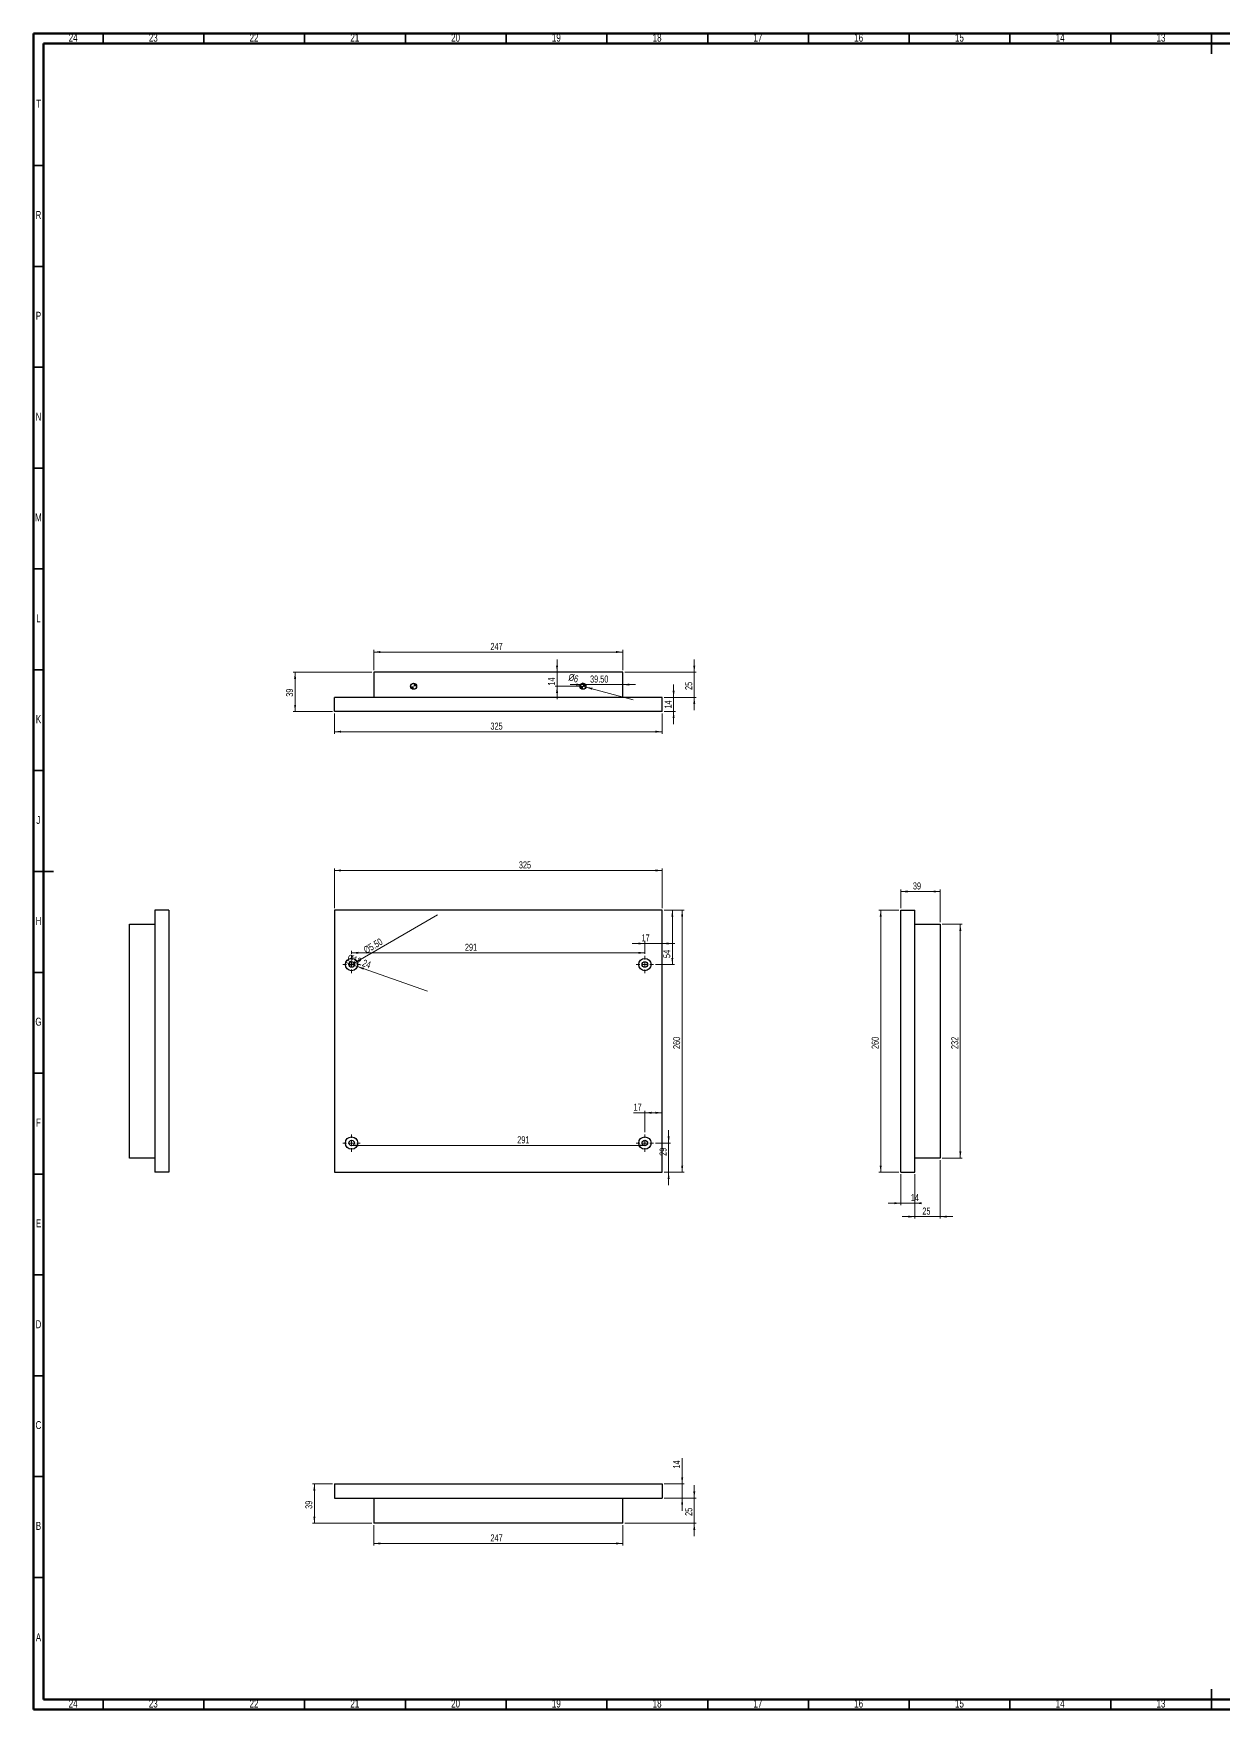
# Model space of a CAD drawing. Header units: millimetres. Extents: x 15 to 1184, y 5 to 836.
# Drawn here: x 15 to 605, y 5 to 836 of the extents above; entities that cross this region are included whole.
import ezdxf

# ---------------------------------------------------------------- set-up
doc = ezdxf.new("R2010")
doc.units = ezdxf.units.MM
doc.styles.add('SLDTEXTSTYLE0', font='TXT', dxfattribs={"width": 0.75})
doc.dimstyles.new('SLDDIMSTYLE0', dxfattribs={"dimtxt": 3.5, "dimasz": 3.302, "dimexe": 0, "dimexo": 0.0625, "dimgap": 0.875, "dimtad": 1, "dimlfac": 2, "dimrnd": 1e-09, "dimzin": 12, "dimdsep": 46, "dimtxsty": 'SLDTEXTSTYLE0', "dimsah": 1, "dimcen": 0.09, "dimadec": 0, "dimazin": 3, "dimtfac": 1, "dimtofl": 0, "dimtmove": 0, "dimatfit": 3, "dimfxl": 0, "dimfrac": 2, "dimtolj": 1, "dimtzin": 12, "dimarcsym": 0})
doc.dimstyles.new('SLDDIMSTYLE1', dxfattribs={"dimtxt": 3.5, "dimasz": 3.302, "dimexe": 0, "dimexo": 0.0625, "dimgap": 0.875, "dimtad": 1, "dimlfac": 2, "dimrnd": 1e-09, "dimzin": 12, "dimdsep": 46, "dimtxsty": 'SLDTEXTSTYLE0', "dimsah": 1, "dimcen": 0.09, "dimadec": 0, "dimazin": 3, "dimtfac": 1, "dimtmove": 0, "dimatfit": 0, "dimfxl": 0, "dimfrac": 2, "dimtolj": 1, "dimtzin": 12, "dimarcsym": 0})
doc.dimstyles.new('SLDDIMSTYLE2', dxfattribs={"dimtxt": 3.5, "dimasz": 3.302, "dimexe": 0, "dimexo": 0.0625, "dimgap": 0.875, "dimtad": 1, "dimlfac": 2, "dimrnd": 1e-09, "dimzin": 12, "dimdsep": 46, "dimtxsty": 'SLDTEXTSTYLE0', "dimblk1": 'NONE', "dimsah": 1, "dimcen": 0, "dimadec": 0, "dimazin": 3, "dimtfac": 1, "dimtmove": 0, "dimatfit": 3, "dimldrblk": 'NONE', "dimfxl": 0, "dimfrac": 2, "dimtolj": 1, "dimtzin": 12, "dimarcsym": 0})
doc.dimstyles.new('SLDDIMSTYLE3', dxfattribs={"dimtxt": 3.5, "dimasz": 3.302, "dimexe": 0, "dimexo": 0.0625, "dimgap": 0.875, "dimtad": 1, "dimlfac": 2, "dimrnd": 1e-09, "dimzin": 4, "dimdsep": 46, "dimtxsty": 'SLDTEXTSTYLE0', "dimblk1": 'NONE', "dimsah": 1, "dimcen": 0, "dimadec": 0, "dimazin": 1, "dimtfac": 1, "dimtmove": 0, "dimatfit": 3, "dimldrblk": 'NONE', "dimfxl": 0, "dimfrac": 2, "dimtolj": 1, "dimtzin": 12, "dimarcsym": 0})
doc.dimstyles.new('SLDDIMSTYLE4', dxfattribs={"dimtxt": 3.5, "dimasz": 3.302, "dimexe": 0, "dimexo": 0.0625, "dimgap": 0.875, "dimtad": 1, "dimlfac": 2, "dimrnd": 1e-09, "dimzin": 4, "dimdsep": 46, "dimtxsty": 'SLDTEXTSTYLE0', "dimsah": 1, "dimcen": 0.09, "dimadec": 0, "dimazin": 1, "dimtfac": 1, "dimtmove": 0, "dimatfit": 0, "dimfxl": 0, "dimfrac": 2, "dimtolj": 1, "dimtzin": 12, "dimarcsym": 0})

# ---------------------------------------------------------------- blocks, each defined once
blk = doc.blocks.new('_D')
at = {"color": 7, "linetype": 'Continuous', "lineweight": 18}
for p, q in [((164.35, 402.37), (164.35, 422.01)), ((326.85, 421.01), (164.35, 421.01)), ((326.85, 402.37), (326.85, 422.01))]:
    blk.add_line(p, q, dxfattribs=at)
for points in [[(164.35, 421.01), (167.65, 420.5), (167.65, 421.52)], [(326.85, 421.01), (323.55, 421.52), (323.55, 420.5)]]:
    blk.add_solid(points, dxfattribs=at)
at = {"color": 7, "linetype": 'Continuous', "lineweight": 18, "insert": (255.83, 425.52), "char_height": 3.5, "attachment_point": 1, "style": 'SLDTEXTSTYLE0'}
blk.add_mtext('325', dxfattribs=at)
blk = doc.blocks.new('_D_1')
at = {"color": 7, "linetype": 'Continuous', "lineweight": 18}
for p, q in [((327.85, 401.37), (337.85, 401.37)), ((336.85, 271.37), (336.85, 401.37)), ((327.85, 271.37), (337.85, 271.37))]:
    blk.add_line(p, q, dxfattribs=at)
for points in [[(336.85, 401.37), (336.34, 398.07), (337.36, 398.07)], [(336.85, 271.37), (337.36, 274.67), (336.34, 274.67)]]:
    blk.add_solid(points, dxfattribs=at)
at = {"color": 7, "linetype": 'Continuous', "lineweight": 18, "insert": (332.34, 332.49), "char_height": 3.5, "attachment_point": 1, "rotation": 90, "style": 'SLDTEXTSTYLE0'}
blk.add_mtext('260', dxfattribs=at)
blk = doc.blocks.new('_D_2')
at = {"color": 7, "linetype": 'Continuous', "lineweight": 18}
for p, q in [((318.35, 384.8), (312, 384.8)), ((318.35, 379.68), (318.35, 385.8)), ((318.35, 384.8), (326.85, 384.8)), ((326.85, 384.8), (333.2, 384.8))]:
    blk.add_line(p, q, dxfattribs=at)
for points in [[(318.35, 384.8), (315.05, 385.3), (315.05, 384.29)], [(326.85, 384.8), (330.15, 384.29), (330.15, 385.3)]]:
    blk.add_solid(points, dxfattribs=at)
at = {"color": 7, "linetype": 'Continuous', "lineweight": 18, "insert": (316.67, 389.31), "char_height": 3.5, "attachment_point": 1, "style": 'SLDTEXTSTYLE0'}
blk.add_mtext('17', dxfattribs=at)
blk = doc.blocks.new('_D_3')
at = {"color": 7, "linetype": 'Continuous', "lineweight": 18}
for p, q in [((327.85, 401.37), (332.97, 401.37)), ((331.97, 374.37), (331.97, 401.37)), ((323.66, 374.37), (332.97, 374.37))]:
    blk.add_line(p, q, dxfattribs=at)
for points in [[(331.97, 401.37), (331.46, 398.07), (332.47, 398.07)], [(331.97, 374.37), (332.47, 377.67), (331.46, 377.67)]]:
    blk.add_solid(points, dxfattribs=at)
at = {"color": 7, "linetype": 'Continuous', "lineweight": 18, "insert": (327.45, 377.59), "char_height": 3.5, "attachment_point": 1, "rotation": 90, "style": 'SLDTEXTSTYLE0'}
blk.add_mtext('54', dxfattribs=at)
blk = doc.blocks.new('_D_4')
at = {"color": 7, "linetype": 'Continuous', "lineweight": 18}
for p, q in [((172.85, 379.68), (172.85, 381.17)), ((318.35, 380.17), (172.85, 380.17)), ((318.35, 379.68), (318.35, 381.17))]:
    blk.add_line(p, q, dxfattribs=at)
for points in [[(172.85, 380.17), (176.15, 379.67), (176.15, 380.68)], [(318.35, 380.17), (315.05, 380.68), (315.05, 379.67)]]:
    blk.add_solid(points, dxfattribs=at)
at = {"color": 7, "linetype": 'Continuous', "lineweight": 18, "insert": (229.06, 384.69), "char_height": 3.5, "attachment_point": 1, "style": 'SLDTEXTSTYLE0'}
blk.add_mtext('291', dxfattribs=at)
blk = doc.blocks.new('_D_5')
at = {"color": 7, "linetype": 'Continuous', "lineweight": 18}
blk.add_line((172.85, 284.71), (318.35, 284.71), dxfattribs=at)
for points in [[(172.85, 284.71), (176.15, 284.2), (176.15, 285.22)], [(318.35, 284.71), (315.05, 285.22), (315.05, 284.2)]]:
    blk.add_solid(points, dxfattribs=at)
at = {"color": 7, "linetype": 'Continuous', "lineweight": 18, "insert": (255.03, 289.22), "char_height": 3.5, "attachment_point": 1, "style": 'SLDTEXTSTYLE0'}
blk.add_mtext('291', dxfattribs=at)
blk = doc.blocks.new('_D_6')
at = {"color": 7, "linetype": 'Continuous', "lineweight": 18}
for p, q in [((318.35, 300.88), (312.69, 300.88)), ((318.35, 291.18), (318.35, 301.88)), ((318.35, 300.88), (326.85, 300.88))]:
    blk.add_line(p, q, dxfattribs=at)
for points in [[(318.35, 300.88), (321.65, 300.37), (321.65, 301.38)], [(326.85, 300.88), (323.55, 301.38), (323.55, 300.37)]]:
    blk.add_solid(points, dxfattribs=at)
at = {"color": 7, "linetype": 'Continuous', "lineweight": 18, "insert": (312.69, 305.39), "char_height": 3.5, "attachment_point": 1, "style": 'SLDTEXTSTYLE0'}
blk.add_mtext('17', dxfattribs=at)
blk = doc.blocks.new('_D_7')
at = {"color": 7, "linetype": 'Continuous', "lineweight": 18}
for p, q in [((330.14, 285.87), (330.14, 292.22)), ((323.66, 285.87), (331.14, 285.87)), ((330.14, 285.87), (330.14, 271.37)), ((327.85, 271.37), (331.14, 271.37)), ((330.14, 271.37), (330.14, 265.02))]:
    blk.add_line(p, q, dxfattribs=at)
for points in [[(330.14, 285.87), (330.64, 289.17), (329.63, 289.17)], [(330.14, 271.37), (329.63, 268.07), (330.64, 268.07)]]:
    blk.add_solid(points, dxfattribs=at)
at = {"color": 7, "linetype": 'Continuous', "lineweight": 18, "insert": (325.62, 279.5), "char_height": 3.5, "attachment_point": 1, "rotation": 90, "style": 'SLDTEXTSTYLE0'}
blk.add_mtext('29', dxfattribs=at)
blk = doc.blocks.new('_D_8')
at = {"color": 7, "linetype": 'Continuous', "lineweight": 18}
for q in [(169.96, 375.38), (210.54, 361.1)]:
    blk.add_line((175.73, 373.35), q, dxfattribs=at)
blk.add_solid([(175.73, 373.35), (178.68, 371.78), (179.02, 372.73)], dxfattribs=at)
at = {"color": 7, "linetype": 'Continuous', "lineweight": 18, "insert": (171.55, 379.61), "char_height": 3.5, "attachment_point": 1, "rotation": 340.60447, "style": 'SLDTEXTSTYLE0'}
blk.add_mtext('%%c12.24', dxfattribs=at)
blk = doc.blocks.new('_None')
blk = doc.blocks.new('_D_9')
at = {"color": 7, "linetype": 'Continuous', "lineweight": 18}
for q in [(215.49, 398.99), (171.66, 373.68)]:
    blk.add_line((174.04, 375.06), q, dxfattribs=at)
blk.add_solid([(174.04, 375.06), (177.15, 376.27), (176.64, 377.15)], dxfattribs=at)
at = {"color": 7, "linetype": 'Continuous', "lineweight": 18, "insert": (178.3, 382.71), "char_height": 3.5, "attachment_point": 1, "rotation": 30, "style": 'SLDTEXTSTYLE0'}
blk.add_mtext('%%c5.50', dxfattribs=at)
blk = doc.blocks.new('SW_CENTERMARKSYMBOL_0')
at = {"color": 0, "linetype": 'Continuous', "lineweight": 0}
for p, q in [((-2.5, 0), (-4.3095, 0)), ((0, 0), (-1.25, 0)), ((0, 2.5), (0, 4.3095)), ((0, 0), (0, 1.25)), ((0, 0), (0, -1.25)), ((0, 0), (1.25, 0)), ((2.5, 0), (4.3095, 0)), ((0, -2.5), (0, -4.3095))]:
    blk.add_line(p, q, dxfattribs=at)
blk = doc.blocks.new('SW_CENTERMARKSYMBOL_1')
at = {"color": 0, "linetype": 'Continuous', "lineweight": 0}
for p, q in [((-2.5, 0), (-4.3095, 0)), ((0, 0), (-1.25, 0)), ((0, 2.5), (0, 4.3095)), ((0, 0), (0, 1.25)), ((0, 0), (0, -1.25)), ((0, 0), (1.25, 0)), ((2.5, 0), (4.3095, 0)), ((0, -2.5), (0, -4.3095))]:
    blk.add_line(p, q, dxfattribs=at)
blk = doc.blocks.new('SW_CENTERMARKSYMBOL_2')
at = {"color": 0, "linetype": 'Continuous', "lineweight": 0}
for p, q in [((-2.5, 0), (-4.3095, 0)), ((0, 0), (-1.25, 0)), ((0, 2.5), (0, 4.3095)), ((0, 0), (0, 1.25)), ((0, 0), (0, -1.25)), ((0, 0), (1.25, 0)), ((2.5, 0), (4.3095, 0)), ((0, -2.5), (0, -4.3095))]:
    blk.add_line(p, q, dxfattribs=at)
blk = doc.blocks.new('SW_CENTERMARKSYMBOL_3')
at = {"color": 0, "linetype": 'Continuous', "lineweight": 0}
for p, q in [((-2.5, 0), (-4.3095, 0)), ((0, 0), (-1.25, 0)), ((0, 2.5), (0, 4.3095)), ((0, 0), (0, 1.25)), ((0, 0), (0, -1.25)), ((0, 0), (1.25, 0)), ((2.5, 0), (4.3095, 0)), ((0, -2.5), (0, -4.3095))]:
    blk.add_line(p, q, dxfattribs=at)
blk = doc.blocks.new('_D_10')
at = {"color": 7, "linetype": 'Continuous', "lineweight": 18}
for p, q in [((163.35, 116.82), (153.35, 116.82)), ((154.35, 116.82), (154.35, 97.32)), ((182.85, 97.32), (153.35, 97.32))]:
    blk.add_line(p, q, dxfattribs=at)
for points in [[(154.35, 116.82), (153.84, 113.51), (154.86, 113.51)], [(154.35, 97.32), (154.86, 100.62), (153.84, 100.62)]]:
    blk.add_solid(points, dxfattribs=at)
at = {"color": 7, "linetype": 'Continuous', "lineweight": 18, "insert": (149.84, 104.48), "char_height": 3.5, "attachment_point": 1, "rotation": 90, "style": 'SLDTEXTSTYLE0'}
blk.add_mtext('39', dxfattribs=at)
blk = doc.blocks.new('_D_11')
at = {"color": 7, "linetype": 'Continuous', "lineweight": 18}
for p, q in [((336.85, 116.82), (336.85, 129.63)), ((327.85, 116.82), (337.85, 116.82)), ((336.85, 116.82), (336.85, 109.82)), ((327.85, 109.82), (337.85, 109.82)), ((336.85, 109.82), (336.85, 103.47))]:
    blk.add_line(p, q, dxfattribs=at)
for points in [[(336.85, 116.82), (337.36, 120.12), (336.34, 120.12)], [(336.85, 109.82), (336.34, 106.51), (337.36, 106.51)]]:
    blk.add_solid(points, dxfattribs=at)
at = {"color": 7, "linetype": 'Continuous', "lineweight": 18, "insert": (332.34, 124.46), "char_height": 3.5, "attachment_point": 1, "rotation": 90, "style": 'SLDTEXTSTYLE0'}
blk.add_mtext('14', dxfattribs=at)
blk = doc.blocks.new('_D_12')
at = {"color": 7, "linetype": 'Continuous', "lineweight": 18}
for p, q in [((327.85, 109.82), (343.85, 109.82)), ((342.85, 109.82), (342.85, 116.17)), ((342.85, 97.32), (342.85, 109.82)), ((308.35, 97.32), (343.85, 97.32)), ((342.85, 97.32), (342.85, 90.97))]:
    blk.add_line(p, q, dxfattribs=at)
for points in [[(342.85, 109.82), (343.36, 113.12), (342.34, 113.12)], [(342.85, 97.32), (342.34, 94.01), (343.36, 94.01)]]:
    blk.add_solid(points, dxfattribs=at)
at = {"color": 7, "linetype": 'Continuous', "lineweight": 18, "insert": (338.34, 100.98), "char_height": 3.5, "attachment_point": 1, "rotation": 90, "style": 'SLDTEXTSTYLE0'}
blk.add_mtext('25', dxfattribs=at)
blk = doc.blocks.new('_D_13')
at = {"color": 7, "linetype": 'Continuous', "lineweight": 18}
for p, q in [((183.85, 96.32), (183.85, 86.32)), ((307.35, 96.32), (307.35, 86.32)), ((307.35, 87.32), (183.85, 87.32))]:
    blk.add_line(p, q, dxfattribs=at)
for points in [[(183.85, 87.32), (187.15, 86.81), (187.15, 87.82)], [(307.35, 87.32), (304.05, 87.82), (304.05, 86.81)]]:
    blk.add_solid(points, dxfattribs=at)
at = {"color": 7, "linetype": 'Continuous', "lineweight": 18, "insert": (241.72, 91.83), "char_height": 3.5, "attachment_point": 1, "style": 'SLDTEXTSTYLE0'}
blk.add_mtext('247', dxfattribs=at)
blk = doc.blocks.new('_D_14')
at = {"color": 7, "linetype": 'Continuous', "lineweight": 18}
for p, q in [((445.35, 270.37), (445.35, 255.02)), ((452.35, 270.37), (452.35, 255.02)), ((445.35, 256.02), (439, 256.02)), ((445.35, 256.02), (452.35, 256.02)), ((452.35, 256.02), (455.42, 256.02))]:
    blk.add_line(p, q, dxfattribs=at)
for points in [[(445.35, 256.02), (442.05, 256.53), (442.05, 255.52)], [(452.35, 256.02), (455.66, 255.52), (455.66, 256.53)]]:
    blk.add_solid(points, dxfattribs=at)
at = {"color": 7, "linetype": 'Continuous', "lineweight": 18, "insert": (450.25, 260.54), "char_height": 3.5, "attachment_point": 1, "style": 'SLDTEXTSTYLE0'}
blk.add_mtext('14', dxfattribs=at)
blk = doc.blocks.new('_D_15')
at = {"color": 7, "linetype": 'Continuous', "lineweight": 18}
for p, q in [((464.85, 277.37), (464.85, 248.37)), ((452.35, 270.37), (452.35, 248.37)), ((452.35, 249.37), (446, 249.37)), ((464.85, 249.37), (452.35, 249.37)), ((464.85, 249.37), (471.2, 249.37))]:
    blk.add_line(p, q, dxfattribs=at)
for points in [[(452.35, 249.37), (449.05, 249.88), (449.05, 248.86)], [(464.85, 249.37), (468.16, 248.86), (468.16, 249.88)]]:
    blk.add_solid(points, dxfattribs=at)
at = {"color": 7, "linetype": 'Continuous', "lineweight": 18, "insert": (456.02, 253.88), "char_height": 3.5, "attachment_point": 1, "style": 'SLDTEXTSTYLE0'}
blk.add_mtext('25', dxfattribs=at)
blk = doc.blocks.new('_D_16')
at = {"color": 7, "linetype": 'Continuous', "lineweight": 18}
for p, q in [((465.85, 394.37), (475.85, 394.37)), ((474.85, 394.37), (474.85, 278.37)), ((465.85, 278.37), (475.85, 278.37))]:
    blk.add_line(p, q, dxfattribs=at)
for points in [[(474.85, 394.37), (474.35, 391.07), (475.36, 391.07)], [(474.85, 278.37), (475.36, 281.67), (474.35, 281.67)]]:
    blk.add_solid(points, dxfattribs=at)
at = {"color": 7, "linetype": 'Continuous', "lineweight": 18, "insert": (470.34, 332.49), "char_height": 3.5, "attachment_point": 1, "rotation": 90, "style": 'SLDTEXTSTYLE0'}
blk.add_mtext('232', dxfattribs=at)
blk = doc.blocks.new('_D_17')
at = {"color": 7, "linetype": 'Continuous', "lineweight": 18}
for p, q in [((444.35, 401.37), (434.35, 401.37)), ((435.35, 271.37), (435.35, 401.37)), ((444.35, 271.37), (434.35, 271.37))]:
    blk.add_line(p, q, dxfattribs=at)
for points in [[(435.35, 401.37), (434.85, 398.07), (435.86, 398.07)], [(435.35, 271.37), (435.86, 274.67), (434.85, 274.67)]]:
    blk.add_solid(points, dxfattribs=at)
at = {"color": 7, "linetype": 'Continuous', "lineweight": 18, "insert": (430.84, 332.49), "char_height": 3.5, "attachment_point": 1, "rotation": 90, "style": 'SLDTEXTSTYLE0'}
blk.add_mtext('260', dxfattribs=at)
blk = doc.blocks.new('_D_18')
at = {"color": 7, "linetype": 'Continuous', "lineweight": 18}
for p, q in [((445.35, 402.37), (445.35, 411.58)), ((464.85, 410.58), (445.35, 410.58)), ((464.85, 395.37), (464.85, 411.58))]:
    blk.add_line(p, q, dxfattribs=at)
for points in [[(445.35, 410.58), (448.66, 410.07), (448.66, 411.09)], [(464.85, 410.58), (461.55, 411.09), (461.55, 410.07)]]:
    blk.add_solid(points, dxfattribs=at)
at = {"color": 7, "linetype": 'Continuous', "lineweight": 18, "insert": (451.33, 415.09), "char_height": 3.5, "attachment_point": 1, "style": 'SLDTEXTSTYLE0'}
blk.add_mtext('39', dxfattribs=at)
blk = doc.blocks.new('_D_19')
at = {"color": 7, "linetype": 'Continuous', "lineweight": 18}
for p, q in [((274.76, 519.33), (274.76, 525.68)), ((274.76, 512.33), (274.76, 519.33)), ((286.6, 512.33), (273.76, 512.33)), ((274.76, 512.33), (274.76, 505.98))]:
    blk.add_line(p, q, dxfattribs=at)
for points in [[(274.76, 519.33), (275.27, 522.63), (274.25, 522.63)], [(274.76, 512.33), (274.25, 509.03), (275.27, 509.03)]]:
    blk.add_solid(points, dxfattribs=at)
at = {"color": 7, "linetype": 'Continuous', "lineweight": 18, "insert": (270.25, 512.67), "char_height": 3.5, "attachment_point": 1, "rotation": 90, "style": 'SLDTEXTSTYLE0'}
blk.add_mtext('14', dxfattribs=at)
blk = doc.blocks.new('_D_20')
at = {"color": 7, "linetype": 'Continuous', "lineweight": 18}
for p, q in [((287.6, 513.17), (281.25, 513.17)), ((287.6, 513.33), (287.6, 514.17)), ((287.6, 513.17), (307.35, 513.17)), ((307.35, 513.17), (313.7, 513.17))]:
    blk.add_line(p, q, dxfattribs=at)
for points in [[(287.6, 513.17), (284.3, 513.68), (284.3, 512.66)], [(307.35, 513.17), (310.65, 512.66), (310.65, 513.68)]]:
    blk.add_solid(points, dxfattribs=at)
at = {"color": 7, "linetype": 'Continuous', "lineweight": 18, "insert": (291.15, 517.68), "char_height": 3.5, "attachment_point": 1, "style": 'SLDTEXTSTYLE0'}
blk.add_mtext('39.50', dxfattribs=at)
blk = doc.blocks.new('_D_21')
at = {"color": 7, "linetype": 'Continuous', "lineweight": 18}
for q in [(286.15, 512.72), (312.6, 505.7)]:
    blk.add_line((289.05, 511.95), q, dxfattribs=at)
blk.add_solid([(289.05, 511.95), (292.11, 510.61), (292.37, 511.59)], dxfattribs=at)
at = {"color": 7, "linetype": 'Continuous', "lineweight": 18, "insert": (281.01, 518.75), "char_height": 3.5, "attachment_point": 1, "rotation": 345.13723, "style": 'SLDTEXTSTYLE0'}
blk.add_mtext('%%c6', dxfattribs=at)
blk = doc.blocks.new('_D_22')
at = {"color": 7, "linetype": 'Continuous', "lineweight": 18}
for p, q in [((332.6, 506.83), (332.6, 513.18)), ((327.85, 506.83), (333.6, 506.83)), ((327.85, 499.83), (333.6, 499.83)), ((332.6, 499.83), (332.6, 506.83)), ((332.6, 499.83), (332.6, 493.48))]:
    blk.add_line(p, q, dxfattribs=at)
for points in [[(332.6, 506.83), (333.11, 510.13), (332.09, 510.13)], [(332.6, 499.83), (332.09, 496.53), (333.11, 496.53)]]:
    blk.add_solid(points, dxfattribs=at)
at = {"color": 7, "linetype": 'Continuous', "lineweight": 18, "insert": (328.09, 501.34), "char_height": 3.5, "attachment_point": 1, "rotation": 90, "style": 'SLDTEXTSTYLE0'}
blk.add_mtext('14', dxfattribs=at)
blk = doc.blocks.new('_D_23')
at = {"color": 7, "linetype": 'Continuous', "lineweight": 18}
for p, q in [((342.85, 519.33), (342.85, 525.68)), ((308.35, 519.33), (343.85, 519.33)), ((342.85, 506.83), (342.85, 519.33)), ((327.85, 506.83), (343.85, 506.83)), ((342.85, 506.83), (342.85, 500.48))]:
    blk.add_line(p, q, dxfattribs=at)
for points in [[(342.85, 519.33), (343.36, 522.63), (342.34, 522.63)], [(342.85, 506.83), (342.34, 503.53), (343.36, 503.53)]]:
    blk.add_solid(points, dxfattribs=at)
at = {"color": 7, "linetype": 'Continuous', "lineweight": 18, "insert": (338.34, 510.5), "char_height": 3.5, "attachment_point": 1, "rotation": 90, "style": 'SLDTEXTSTYLE0'}
blk.add_mtext('25', dxfattribs=at)
blk = doc.blocks.new('_D_24')
at = {"color": 7, "linetype": 'Continuous', "lineweight": 18}
for p, q in [((182.85, 519.33), (143.8, 519.33)), ((144.8, 519.33), (144.8, 499.83)), ((163.35, 499.83), (143.8, 499.83))]:
    blk.add_line(p, q, dxfattribs=at)
for points in [[(144.8, 519.33), (144.29, 516.03), (145.31, 516.03)], [(144.8, 499.83), (145.31, 503.13), (144.29, 503.13)]]:
    blk.add_solid(points, dxfattribs=at)
at = {"color": 7, "linetype": 'Continuous', "lineweight": 18, "insert": (140.29, 507.16), "char_height": 3.5, "attachment_point": 1, "rotation": 90, "style": 'SLDTEXTSTYLE0'}
blk.add_mtext('39', dxfattribs=at)
blk = doc.blocks.new('_D_25')
at = {"color": 7, "linetype": 'Continuous', "lineweight": 18}
for p, q in [((164.35, 498.83), (164.35, 488.83)), ((326.85, 498.83), (326.85, 488.83)), ((326.85, 489.83), (164.35, 489.83))]:
    blk.add_line(p, q, dxfattribs=at)
for points in [[(164.35, 489.83), (167.65, 489.32), (167.65, 490.34)], [(326.85, 489.83), (323.55, 490.34), (323.55, 489.32)]]:
    blk.add_solid(points, dxfattribs=at)
at = {"color": 7, "linetype": 'Continuous', "lineweight": 18, "insert": (241.72, 494.34), "char_height": 3.5, "attachment_point": 1, "style": 'SLDTEXTSTYLE0'}
blk.add_mtext('325', dxfattribs=at)
blk = doc.blocks.new('_D_26')
at = {"color": 7, "linetype": 'Continuous', "lineweight": 18}
for p, q in [((183.85, 520.33), (183.85, 530.33)), ((307.35, 529.33), (183.85, 529.33)), ((307.35, 520.33), (307.35, 530.33))]:
    blk.add_line(p, q, dxfattribs=at)
for points in [[(183.85, 529.33), (187.15, 528.82), (187.15, 529.84)], [(307.35, 529.33), (304.05, 529.84), (304.05, 528.82)]]:
    blk.add_solid(points, dxfattribs=at)
at = {"color": 7, "linetype": 'Continuous', "lineweight": 18, "insert": (241.72, 533.84), "char_height": 3.5, "attachment_point": 1, "style": 'SLDTEXTSTYLE0'}
blk.add_mtext('247', dxfattribs=at)
blk = doc.blocks.new('SW_DOWELSYMBOL_0')
at = {"linetype": 'Continuous', "lineweight": 0}
h = blk.add_hatch(color=0, dxfattribs=at)
edge = h.paths.add_edge_path(flags=0)
edge.add_arc((0, 0), 1.5, 180, 270)
edge.add_line((0, -1.5), (0, 0))
edge.add_line((0, 0), (-1.5, 0))
h = blk.add_hatch(color=0, dxfattribs=at)
edge = h.paths.add_edge_path(flags=0)
edge.add_arc((0, 0), 1.5, 0, 90)
edge.add_line((0, 1.5), (0, 0))
edge.add_line((0, 0), (1.5, 0))
at = {"color": 0, "linetype": 'Continuous', "lineweight": 0}
blk.add_circle((0, 0), 1.5, dxfattribs=at)
blk = doc.blocks.new('SW_DOWELSYMBOL_1')
at = {"linetype": 'Continuous', "lineweight": 0}
h = blk.add_hatch(color=0, dxfattribs=at)
edge = h.paths.add_edge_path(flags=0)
edge.add_arc((0, 0), 1.5, 180, 270)
edge.add_line((0, -1.5), (0, 0))
edge.add_line((0, 0), (-1.5, 0))
h = blk.add_hatch(color=0, dxfattribs=at)
edge = h.paths.add_edge_path(flags=0)
edge.add_arc((0, 0), 1.5, 0, 90)
edge.add_line((0, 1.5), (0, 0))
edge.add_line((0, 0), (1.5, 0))
at = {"color": 0, "linetype": 'Continuous', "lineweight": 0}
blk.add_circle((0, 0), 1.5, dxfattribs=at)

msp = doc.modelspace()

# ---------------------------------------------------------------- linework, layer by layer
at = {"color": 7, "linetype": 'Continuous', "lineweight": 70}
for p, q in [((15, 5), (15, 836)), ((15, 836), (1184, 836)), ((20, 10), (20, 831)), ((20, 831), (1179, 831)), ((1179, 10), (20, 10)), ((1184, 5), (15, 5))]:
    msp.add_line(p, q, dxfattribs=at)
at = {"color": 7, "linetype": 'Continuous', "lineweight": 35}
for p, q in [((49.5, 831), (49.5, 836)), ((99.5, 831), (99.5, 836)), ((149.5, 831), (149.5, 836)), ((199.5, 831), (199.5, 836)), ((249.5, 831), (249.5, 836)), ((299.5, 831), (299.5, 836)), ((349.5, 831), (349.5, 836)), ((399.5, 831), (399.5, 836)), ((449.5, 831), (449.5, 836)), ((499.5, 831), (499.5, 836)), ((549.5, 831), (549.5, 836)), ((599.5, 836), (599.5, 826)), ((599.5, 831), (599.5, 836)), ((20, 770.5), (15, 770.5)), ((20, 720.5), (15, 720.5)), ((20, 670.5), (15, 670.5)), ((20, 620.5), (15, 620.5)), ((20, 570.5), (15, 570.5)), ((20, 520.5), (15, 520.5)), ((20, 470.5), (15, 470.5)), ((15, 420.5), (25, 420.5)), ((20, 420.5), (15, 420.5)), ((20, 370.5), (15, 370.5)), ((20, 320.5), (15, 320.5)), ((20, 270.5), (15, 270.5)), ((20, 220.5), (15, 220.5)), ((20, 170.5), (15, 170.5)), ((20, 120.5), (15, 120.5)), ((20, 70.5), (15, 70.5)), ((49.5, 10), (49.5, 5)), ((99.5, 10), (99.5, 5)), ((149.5, 10), (149.5, 5)), ((199.5, 10), (199.5, 5)), ((249.5, 10), (249.5, 5)), ((299.5, 10), (299.5, 5)), ((349.5, 10), (349.5, 5)), ((399.5, 10), (399.5, 5)), ((449.5, 10), (449.5, 5)), ((499.5, 10), (499.5, 5)), ((549.5, 10), (549.5, 5)), ((599.5, 5), (599.5, 15)), ((599.5, 10), (599.5, 5))]:
    msp.add_line(p, q, dxfattribs=at)
at = {"color": 7, "linetype": 'Continuous', "lineweight": 25}
for p, q in [((307.3482, 519.3313), (183.8482, 519.3313)), ((183.8482, 519.3313), (183.8482, 506.8313)), ((307.3482, 506.8313), (307.3482, 519.3313)), ((326.8482, 506.8313), (164.3482, 506.8313)), ((164.3482, 499.8313), (164.3482, 506.8313)), ((326.8482, 499.8313), (164.3482, 499.8313)), ((326.8482, 499.8313), (326.8482, 506.8313)), ((82.1346, 401.3677), (75.1346, 401.3677)), ((75.1346, 401.3677), (75.1346, 271.3677)), ((82.1346, 401.3677), (82.1346, 271.3677)), ((326.8482, 401.3677), (164.3482, 401.3677)), ((164.3482, 401.3677), (164.3482, 271.3677)), ((326.8482, 271.3677), (326.8482, 401.3677)), ((445.3542, 271.3677), (445.3542, 401.3677)), ((445.3542, 401.3677), (452.3542, 401.3677)), ((452.3542, 271.3677), (452.3542, 401.3677)), ((62.6346, 278.3677), (62.6346, 394.3677)), ((62.6346, 394.3677), (75.1346, 394.3677)), ((452.3542, 394.3677), (464.8542, 394.3677)), ((464.8542, 394.3677), (464.8542, 278.3677)), ((75.1346, 278.3677), (62.6346, 278.3677)), ((464.8542, 278.3677), (452.3542, 278.3677)), ((82.1346, 271.3677), (75.1346, 271.3677)), ((164.3482, 271.3677), (326.8482, 271.3677)), ((445.3542, 271.3677), (452.3542, 271.3677)), ((164.3482, 116.8158), (326.8482, 116.8158)), ((164.3482, 116.8158), (164.3482, 109.8158)), ((326.8482, 116.8158), (326.8482, 109.8158)), ((164.3482, 109.8158), (326.8482, 109.8158)), ((183.8482, 109.8158), (183.8482, 97.3158)), ((307.3482, 97.3158), (307.3482, 109.8158)), ((307.3482, 97.3158), (183.8482, 97.3158))]:
    msp.add_line(p, q, dxfattribs=at)
for centre, radius in [((203.5982, 512.3313), 1.5), ((287.5982, 512.3313), 1.5), ((172.8482, 374.3677), 3.0595), ((172.8482, 374.3677), 1.375), ((318.3482, 374.3677), 3.0595), ((318.3482, 374.3677), 1.375), ((172.8482, 285.8677), 3.0595), ((172.8482, 285.8677), 1.375), ((318.3482, 285.8677), 3.0595), ((318.3482, 285.8677), 1.375)]:
    msp.add_circle(centre, radius, dxfattribs=at)

# ---------------------------------------------------------------- block references
at = {"color": 7, "linetype": 'Continuous', "lineweight": 0}
for name, p in [('SW_DOWELSYMBOL_0', (203.5982, 512.3313)), ('SW_DOWELSYMBOL_1', (287.5982, 512.3313)), ('SW_CENTERMARKSYMBOL_1', (172.8482, 374.3677)), ('SW_CENTERMARKSYMBOL_2', (318.3482, 374.3677)), ('SW_CENTERMARKSYMBOL_0', (172.8482, 285.8677)), ('SW_CENTERMARKSYMBOL_3', (318.3482, 285.8677))]:
    msp.add_blockref(name, p, dxfattribs=at)

# ---------------------------------------------------------------- texts
at = {"color": 7, "linetype": 'Continuous', "lineweight": 0, "attachment_point": 2, "style": 'SLDTEXTSTYLE0'}
for s, insert, char_height in [('24', (34.6701, 835.9205), 3.96875), ('23', (74.4201, 835.9205), 3.96875), ('22', (124.4201, 835.9205), 3.96875), ('21', (174.4201, 835.9205), 3.96875), ('20', (224.4201, 835.9205), 3.96875), ('19', (274.4201, 835.9205), 3.96875), ('18', (324.4201, 835.9205), 3.96875), ('17', (374.4201, 835.9205), 3.96875), ('16', (424.4201, 835.9205), 3.96875), ('15', (474.4201, 835.9205), 3.96875), ('14', (524.4201, 835.9205), 3.96875), ('13', (574.4201, 835.9205), 3.96875), ('T', (17.5501, 803.1705), 3.9688), ('R', (17.4444, 748.0166), 3.9688), ('P', (17.4848, 698.0166), 3.9688), ('N', (17.4637, 648.0166), 3.9688), ('M', (17.4237, 598.0166), 3.9688), ('L', (17.4545, 548.0166), 3.9688), ('K', (17.4885, 498.0166), 3.9688), ('J', (17.4031, 448.0166), 3.9688), ('H', (17.4904, 398.0166), 3.9688), ('G', (17.4867, 348.0166), 3.9688), ('F', (17.4577, 298.0166), 3.9688), ('E', (17.5078, 248.0166), 3.9688), ('D', (17.4527, 198.0166), 3.9688), ('C', (17.4587, 148.0166), 3.9688), ('B', (17.4706, 98.0166), 3.9688), ('A', (17.4637, 42.7666), 3.9688), ('24', (34.6701, 9.9205), 3.96875), ('23', (74.4201, 9.9205), 3.96875), ('22', (124.4201, 9.9205), 3.96875), ('21', (174.4201, 9.9205), 3.96875), ('20', (224.4201, 9.9205), 3.96875), ('19', (274.4201, 9.9205), 3.96875), ('18', (324.4201, 9.9205), 3.96875), ('17', (374.4201, 9.9205), 3.96875), ('16', (424.4201, 9.9205), 3.96875), ('15', (474.4201, 9.9205), 3.96875), ('14', (524.4201, 9.9205), 3.96875), ('13', (574.4201, 9.9205), 3.96875)]:
    msp.add_mtext(s, dxfattribs=dict(at, insert=insert, char_height=char_height))

# ---------------------------------------------------------------- dimensions: what is measured, and where the dimension line sits
at = {"color": 7, "linetype": 'Continuous', "lineweight": 18}
for base, p1, p2, dimstyle, picture, middle in [((183.8482, 529.3313), (307.3482, 519.3313), (183.8482, 519.3313), 'SLDDIMSTYLE0', '_D_26', (245.5982, 529.3313)), ((307.3482, 513.1724), (287.5982, 512.3313), (307.3482, 519.3313), 'SLDDIMSTYLE4', '_D_20', (296.9713, 513.1724)), ((164.3482, 489.8313), (326.8482, 499.8313), (164.3482, 499.8313), 'SLDDIMSTYLE0', '_D_25', (245.5982, 489.8313)), ((164.3482, 421.0119), (326.8482, 401.3677), (164.3482, 401.3677), 'SLDDIMSTYLE0', '_D', (259.7056, 421.0119)), ((445.3542, 410.5802), (464.8542, 394.3677), (445.3542, 401.3677), 'SLDDIMSTYLE1', '_D_18', (453.9112, 410.5802)), ((326.8482, 384.7954), (318.3482, 378.6772), (326.8482, 401.3677), 'SLDDIMSTYLE1', '_D_2', (319.2566, 384.7954)), ((172.8482, 380.174), (318.3482, 378.6772), (172.8482, 378.6772), 'SLDDIMSTYLE0', '_D_4', (232.9388, 380.174)), ((326.8482, 300.8761), (318.3482, 290.1772), (326.8482, 271.3677), 'SLDDIMSTYLE0', '_D_6', (315.2787, 300.8761)), ((318.3482, 284.7087), (172.8482, 281.5582), (318.3482, 281.5582), 'SLDDIMSTYLE0', '_D_5', (258.9112, 284.7087)), ((452.3542, 249.3677), (464.8542, 278.3677), (452.3542, 271.3677), 'SLDDIMSTYLE1', '_D_15', (458.6042, 249.3677)), ((452.3542, 256.024), (445.3542, 271.3677), (452.3542, 271.3677), 'SLDDIMSTYLE1', '_D_14', (452.8382, 256.024)), ((183.8482, 87.3158), (307.3482, 97.3158), (183.8482, 97.3158), 'SLDDIMSTYLE0', '_D_13', (245.5982, 87.3158))]:
    dim = msp.add_linear_dim(base=base, p1=p1, p2=p2, dimstyle=dimstyle, dxfattribs=at)
    dim.commit()
    dim.dimension.update_dxf_attribs({"geometry": picture, "text_midpoint": middle, "dimtype": 160})
for base, p1, p2, dimstyle, picture, middle in [((274.7583, 519.3313), (287.5982, 512.3313), (307.3482, 519.3313), 'SLDDIMSTYLE1', '_D_19', (274.7583, 515.2595)), ((342.8482, 519.3313), (326.8482, 506.8313), (307.3482, 519.3313), 'SLDDIMSTYLE1', '_D_23', (342.8482, 513.0813)), ((144.8018, 499.8313), (183.8482, 519.3313), (164.3482, 499.8313), 'SLDDIMSTYLE1', '_D_24', (144.8018, 509.7456)), ((332.6017, 506.8313), (326.8482, 499.8313), (326.8482, 506.8313), 'SLDDIMSTYLE1', '_D_22', (332.6017, 503.9293)), ((331.9656, 401.3677), (322.6577, 374.3677), (326.8482, 401.3677), 'SLDDIMSTYLE0', '_D_3', (331.9656, 380.174)), ((336.8482, 401.3677), (326.8482, 271.3677), (326.8482, 401.3677), 'SLDDIMSTYLE0', '_D_1', (336.8482, 336.3677)), ((435.3542, 401.3677), (445.3542, 271.3677), (445.3542, 401.3677), 'SLDDIMSTYLE0', '_D_17', (435.3542, 336.3677)), ((474.8543, 278.3677), (464.8542, 394.3677), (464.8542, 278.3677), 'SLDDIMSTYLE0', '_D_16', (474.8543, 336.3677)), ((330.1353, 271.3677), (322.6577, 285.8677), (326.8482, 271.3677), 'SLDDIMSTYLE1', '_D_7', (330.1353, 282.087)), ((336.8482, 109.8158), (326.8482, 116.8158), (326.8482, 109.8158), 'SLDDIMSTYLE1', '_D_11', (336.8482, 127.0449)), ((154.3482, 97.3158), (164.3482, 116.8158), (183.8482, 97.3158), 'SLDDIMSTYLE1', '_D_10', (154.3482, 107.0658)), ((342.8482, 109.8158), (307.3482, 97.3158), (326.8482, 109.8158), 'SLDDIMSTYLE1', '_D_12', (342.8482, 103.5658))]:
    dim = msp.add_linear_dim(base=base, p1=p1, p2=p2, angle=90, dimstyle=dimstyle, dxfattribs=at)
    dim.commit()
    dim.dimension.update_dxf_attribs({"geometry": picture, "text_midpoint": middle, "dimtype": 160})
for p1, p2, dimstyle, picture, middle in [((286.1484, 512.7161), (289.048, 511.9466), 'SLDDIMSTYLE2', '_D_21', (296.2259, 510.0417)), ((171.6574, 373.6802), (174.039, 375.0552), 'SLDDIMSTYLE3', '_D_9', (198.1341, 388.9664)), ((169.9623, 375.3837), (175.7341, 373.3516), 'SLDDIMSTYLE2', '_D_8', (190.297, 368.2245))]:
    dim = msp.add_diameter_dim_2p(p1=p1, p2=p2, dimstyle=dimstyle, dxfattribs=at)
    dim.commit()
    dim.dimension.update_dxf_attribs({"geometry": picture, "text_midpoint": middle, "dimtype": 163})

doc.saveas('drawing.dxf')
